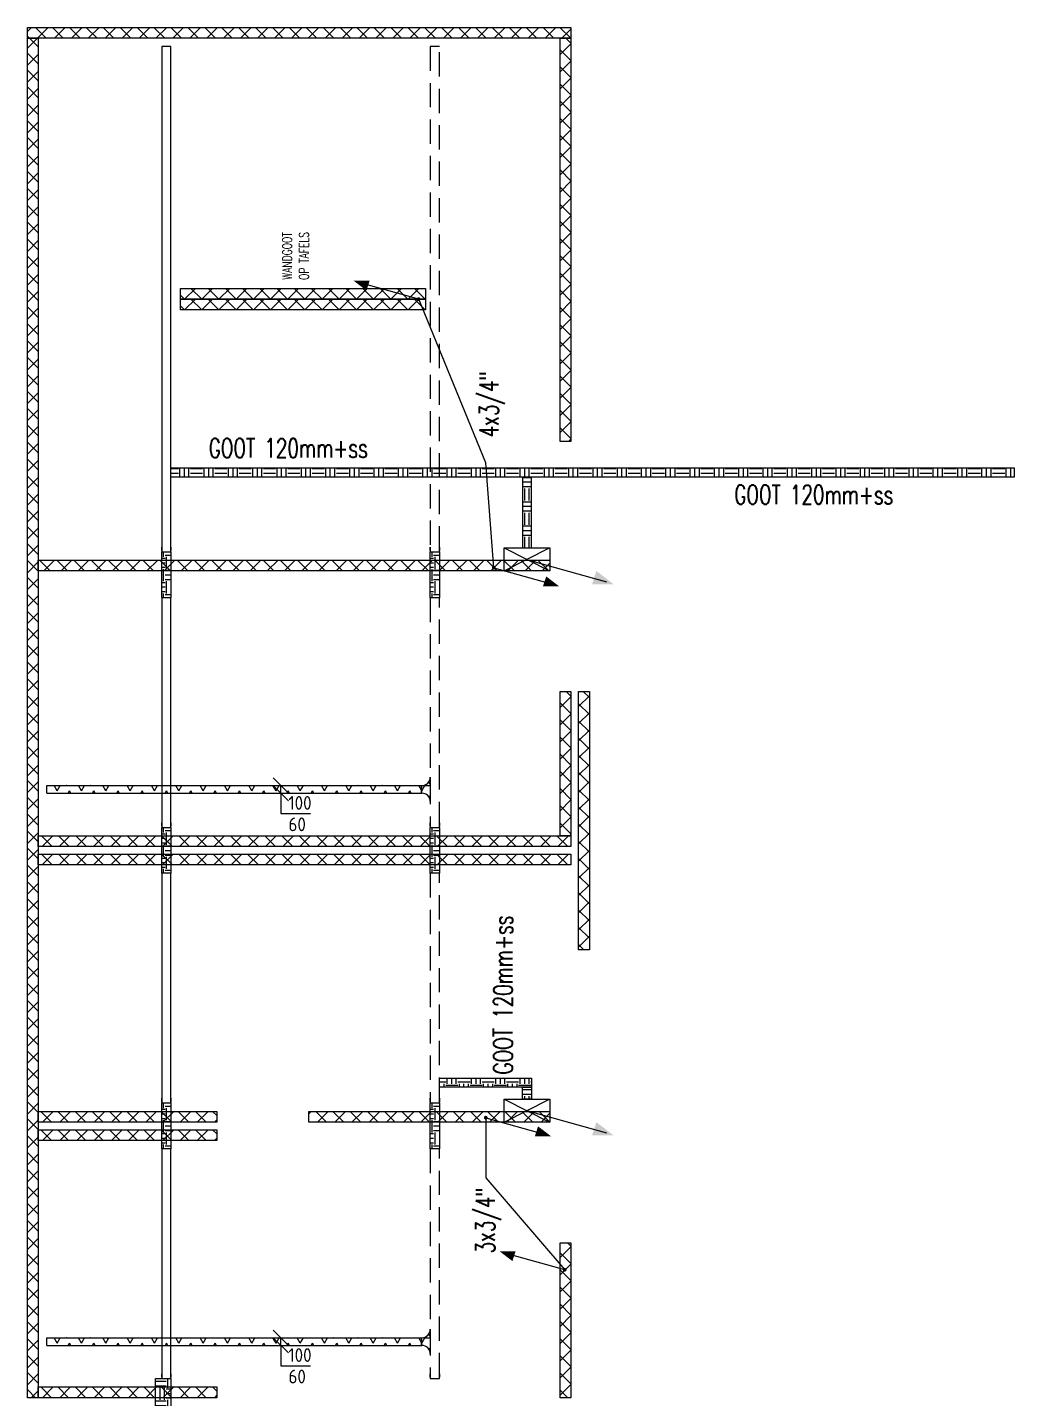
# Model space of a CAD drawing. Header units: millimetres. Extents: x -3262 to 109714, y 0 to 217318.
# Drawn here: x 45016 to 57884, y 194763 to 212674 of the extents above; entities that cross this region are included whole.
import ezdxf
from ezdxf.enums import TextEntityAlignment as Align

# ---------------------------------------------------------------- set-up
doc = ezdxf.new("R2010")
doc.units = ezdxf.units.MM
doc.header["$LTSCALE"] = 100
doc.linetypes.add('HIDDEN2', pattern=[4.7625, 3.175, -1.5875])
for name, color, linetype in [('BL$4----_STEMPEL', 7, 'Continuous'), ('ByLayer', 2, 'Continuous'), ('EL6131--_ENERGIEBEDR (1996)', 2, 'Continuous'), ('EL6131--_GEBOUWINST (1996)', 2, 'Continuous'), ('EL6131--_KG_D', 3, 'Continuous'), ('EM6131--_KG', 1, 'Continuous')]:
    doc.layers.add(name, color=color, linetype=linetype)
doc.styles.add('buro-018', font='BUROFONT.shx', dxfattribs={"height": 180})
doc.styles.add('ROMANS', font='ROMANS', dxfattribs={"width": 0.7})
doc.styles.add('STABICAD-018', font='ISOCP.SHX', dxfattribs={"height": 1.8})

# ---------------------------------------------------------------- blocks, each defined once
blk = doc.blocks.new('*X63')
at = {"color": 0}
for p, q in [((38089, 30134), (38197, 30242)), ((38178, 30102), (38089, 30191)), ((38399, 30102), (38259, 30242)), ((38278, 30102), (38418, 30242)), ((38620, 30102), (38480, 30242)), ((38499, 30102), (38639, 30242)), ((38841, 30102), (38701, 30242)), ((38720, 30102), (38860, 30242)), ((39062, 30102), (38922, 30242)), ((38941, 30102), (39081, 30242)), ((39283, 30102), (39143, 30242)), ((39162, 30102), (39302, 30242)), ((39504, 30102), (39364, 30242)), ((39383, 30102), (39523, 30242)), ((39725, 30102), (39585, 30242)), ((39604, 30102), (39744, 30242)), ((39946, 30102), (39806, 30242)), ((39825, 30102), (39965, 30242)), ((40167, 30102), (40027, 30242)), ((40045, 30102), (40185, 30242)), ((40388, 30102), (40248, 30242)), ((40266, 30102), (40406, 30242)), ((40609, 30102), (40469, 30242)), ((40487, 30102), (40627, 30242)), ((40830, 30102), (40690, 30242)), ((40708, 30102), (40848, 30242)), ((41051, 30102), (40911, 30242)), ((40929, 30102), (41069, 30242)), ((41272, 30102), (41132, 30242)), ((41150, 30102), (41290, 30242)), ((41493, 30102), (41353, 30242)), ((41371, 30102), (41511, 30242)), ((41714, 30102), (41574, 30242)), ((41592, 30102), (41732, 30242)), ((41935, 30102), (41795, 30242)), ((41813, 30102), (41953, 30242)), ((42156, 30102), (42016, 30242)), ((42034, 30102), (42174, 30242)), ((42377, 30102), (42237, 30242)), ((42255, 30102), (42395, 30242)), ((42598, 30102), (42458, 30242)), ((42476, 30102), (42616, 30242)), ((42819, 30102), (42679, 30242)), ((42697, 30102), (42837, 30242)), ((43040, 30102), (42900, 30242)), ((42918, 30102), (43058, 30242)), ((43261, 30102), (43121, 30242)), ((43139, 30102), (43279, 30242)), ((43482, 30102), (43342, 30242)), ((43360, 30102), (43500, 30242)), ((43702, 30102), (43562, 30242)), ((43581, 30102), (43721, 30242)), ((43923, 30102), (43783, 30242)), ((43802, 30102), (43942, 30242)), ((44144, 30102), (44004, 30242)), ((44023, 30102), (44163, 30242)), ((44365, 30102), (44225, 30242)), ((44244, 30102), (44384, 30242)), ((44586, 30102), (44446, 30242)), ((44465, 30102), (44605, 30242)), ((44807, 30102), (44667, 30242)), ((44686, 30102), (44826, 30242)), ((45028, 30102), (44888, 30242)), ((44907, 30102), (45047, 30242)), ((45249, 30102), (45109, 30242)), ((45128, 30102), (45268, 30242)), ((45470, 30102), (45330, 30242)), ((45349, 30102), (45489, 30242)), ((45691, 30102), (45551, 30242)), ((45570, 30102), (45710, 30242)), ((45912, 30102), (45772, 30242)), ((45791, 30102), (45931, 30242)), ((46133, 30102), (45993, 30242)), ((46012, 30102), (46152, 30242)), ((46354, 30102), (46214, 30242)), ((46233, 30102), (46373, 30242)), ((46575, 30102), (46435, 30242)), ((46454, 30102), (46594, 30242)), ((46796, 30102), (46656, 30242)), ((46675, 30102), (46815, 30242)), ((47017, 30102), (46877, 30242)), ((46896, 30102), (47036, 30242)), ((47238, 30102), (47098, 30242)), ((47117, 30102), (47257, 30242)), ((47459, 30102), (47319, 30242)), ((47338, 30102), (47478, 30242)), ((47680, 30102), (47540, 30242)), ((47558, 30102), (47698, 30242)), ((47901, 30102), (47761, 30242)), ((47779, 30102), (47919, 30242)), ((48122, 30102), (47982, 30242)), ((48000, 30102), (48140, 30242)), ((48343, 30102), (48203, 30242)), ((48221, 30102), (48361, 30242)), ((48564, 30102), (48424, 30242)), ((48442, 30102), (48582, 30242)), ((48785, 30102), (48645, 30242)), ((48663, 30102), (48803, 30242)), ((49006, 30102), (48866, 30242)), ((48884, 30102), (49024, 30242)), ((49227, 30102), (49087, 30242)), ((49105, 30102), (49245, 30242)), ((49448, 30102), (49308, 30242)), ((49326, 30102), (49466, 30242)), ((49669, 30102), (49529, 30242)), ((49547, 30102), (49687, 30242)), ((49890, 30102), (49750, 30242)), ((49768, 30102), (49908, 30242)), ((50111, 30102), (49971, 30242)), ((49989, 30102), (50129, 30242)), ((50332, 30102), (50192, 30242)), ((50210, 30102), (50350, 30242)), ((50553, 30102), (50413, 30242)), ((50431, 30102), (50571, 30242)), ((50774, 30102), (50634, 30242)), ((50652, 30102), (50792, 30242)), ((50995, 30102), (50855, 30242)), ((50873, 30102), (51013, 30242)), ((51215, 30102), (51075, 30242)), ((51094, 30102), (51234, 30242)), ((51436, 30102), (51296, 30242)), ((51315, 30102), (51455, 30242)), ((51657, 30102), (51517, 30242)), ((51536, 30102), (51676, 30242)), ((51878, 30102), (51738, 30242)), ((51757, 30102), (51897, 30242)), ((52099, 30102), (51959, 30242)), ((51978, 30102), (52118, 30242)), ((52320, 30102), (52180, 30242)), ((52199, 30102), (52339, 30242)), ((52541, 30102), (52401, 30242)), ((52420, 30102), (52560, 30242)), ((52762, 30102), (52622, 30242)), ((52641, 30102), (52781, 30242)), ((52983, 30102), (52843, 30242)), ((52862, 30102), (53002, 30242)), ((53204, 30102), (53064, 30242)), ((53083, 30102), (53223, 30242)), ((53425, 30102), (53285, 30242)), ((53304, 30102), (53444, 30242)), ((53646, 30102), (53506, 30242)), ((53525, 30102), (53665, 30242)), ((53867, 30102), (53727, 30242)), ((53746, 30102), (53886, 30242)), ((54088, 30102), (53948, 30242)), ((53967, 30102), (54107, 30242)), ((54309, 30102), (54169, 30242)), ((54188, 30102), (54328, 30242)), ((54530, 30102), (54390, 30242)), ((54409, 30102), (54549, 30242)), ((54751, 30102), (54611, 30242)), ((54630, 30102), (54770, 30242)), ((54972, 30102), (54832, 30242)), ((54851, 30102), (54991, 30242)), ((55193, 30102), (55053, 30242)), ((55071, 30102), (55211, 30242)), ((55414, 30102), (55274, 30242)), ((55292, 30102), (55432, 30242)), ((55635, 30102), (55495, 30242)), ((55513, 30102), (55653, 30242)), ((55849, 30109), (55716, 30242)), ((55734, 30102), (55849, 30216))]:
    blk.add_line(p, q, dxfattribs=at)
blk = doc.blocks.new('PIJL-UIT')
at = {"layer": 'ByLayer', "color": 2}
blk.add_line((0, 0), (2.92, 10.41), dxfattribs=at)
blk.add_solid([(3.23, 11.35), (1.51, 9.11), (3.24, 8.54)], dxfattribs=at)
blk = doc.blocks.new('NV-1')
at = {"layer": 'ByLayer'}
for p, q in [((0, 4), (7.91, 0)), ((0, 0), (7.91, 4))]:
    blk.add_line(p, q, dxfattribs=at)
blk.add_lwpolyline([(0, 0), (8, 0), (8, 4), (0, 4)], close=True, dxfattribs=at)
blk = doc.blocks.new('*X64')
at = {"color": 0}
for p, q in [((55849, 30216), (55874, 30242)), ((55849, 29995), (55989, 30135)), ((55989, 29969), (55849, 30109)), ((55989, 30190), (55937, 30242)), ((55849, 29774), (55989, 29914)), ((55989, 29748), (55849, 29888)), ((55849, 29553), (55989, 29693)), ((55989, 29527), (55849, 29667)), ((55849, 29332), (55989, 29472)), ((55989, 29306), (55849, 29446)), ((55849, 29111), (55989, 29251)), ((55989, 29085), (55849, 29225)), ((55849, 28890), (55989, 29030)), ((55989, 28864), (55849, 29004)), ((55849, 28669), (55989, 28809)), ((55989, 28643), (55849, 28783)), ((55849, 28448), (55989, 28588)), ((55989, 28422), (55849, 28562)), ((55849, 28227), (55989, 28367)), ((55989, 28201), (55849, 28341)), ((55849, 28007), (55989, 28147)), ((55989, 27980), (55849, 28120)), ((55849, 27786), (55989, 27926)), ((55989, 27759), (55849, 27899)), ((55849, 27565), (55989, 27705)), ((55989, 27538), (55849, 27678)), ((55849, 27344), (55989, 27484)), ((55989, 27317), (55849, 27457)), ((55849, 27123), (55989, 27263)), ((55989, 27096), (55849, 27236)), ((55849, 26902), (55989, 27042)), ((55989, 26875), (55849, 27015)), ((55849, 26681), (55989, 26821)), ((55989, 26654), (55849, 26794)), ((55849, 26460), (55989, 26600)), ((55989, 26433), (55849, 26573)), ((55849, 26239), (55989, 26379)), ((55989, 26212), (55849, 26352)), ((55849, 26018), (55989, 26158)), ((55989, 25991), (55849, 26131)), ((55849, 25797), (55989, 25937)), ((55989, 25770), (55849, 25910)), ((55849, 25576), (55989, 25716)), ((55989, 25549), (55849, 25689)), ((55849, 25355), (55989, 25495)), ((55989, 25328), (55849, 25468)), ((55849, 25134), (55989, 25274)), ((55989, 25107), (55849, 25247)), ((55849, 24913), (55989, 25053)), ((55989, 24887), (55849, 25027)), ((55849, 24692), (55989, 24832)), ((55989, 24666), (55849, 24806)), ((55849, 24471), (55989, 24611)), ((55989, 24445), (55849, 24585)), ((55849, 24250), (55989, 24390)), ((55989, 24224), (55849, 24364)), ((55849, 24029), (55989, 24169)), ((55989, 24003), (55849, 24143)), ((55849, 23808), (55989, 23948)), ((55989, 23782), (55849, 23922)), ((55849, 23587), (55989, 23727)), ((55989, 23561), (55849, 23701)), ((55849, 23366), (55989, 23506)), ((55989, 23340), (55849, 23480)), ((55849, 23145), (55989, 23285)), ((55966, 23142), (55849, 23259))]:
    blk.add_line(p, q, dxfattribs=at)
blk = doc.blocks.new('*X67')
at = {"color": 0}
for p, q in [((41251, 29577), (41391, 29717)), ((41391, 29553), (41251, 29693)), ((41251, 29353), (41391, 29493)), ((41391, 29328), (41251, 29468)), ((41251, 29128), (41391, 29268)), ((41391, 29104), (41251, 29244)), ((41251, 28904), (41391, 29044)), ((41391, 28879), (41251, 29019)), ((41251, 28679), (41391, 28819)), ((41391, 28655), (41251, 28795)), ((41251, 28455), (41391, 28595)), ((41391, 28430), (41251, 28570)), ((41251, 28230), (41391, 28370)), ((41391, 28206), (41251, 28346)), ((41251, 28006), (41391, 28146)), ((41391, 27981), (41251, 28121)), ((41251, 27781), (41391, 27921)), ((41391, 27757), (41251, 27897)), ((41251, 27557), (41391, 27697)), ((41391, 27532), (41251, 27672)), ((41283, 27416), (41251, 27448)), ((41336, 27416), (41391, 27472))]:
    blk.add_line(p, q, dxfattribs=at)
blk = doc.blocks.new('*X68')
at = {"color": 0}
for p, q in [((41251, 26209), (41258, 26216)), ((41391, 26185), (41360, 26216)), ((41251, 25985), (41391, 26125)), ((41391, 25961), (41251, 26101)), ((41251, 25760), (41391, 25900)), ((41391, 25736), (41251, 25876)), ((41251, 25536), (41391, 25676)), ((41391, 25512), (41251, 25652)), ((41251, 25311), (41391, 25451)), ((41391, 25287), (41251, 25427)), ((41251, 25087), (41391, 25227)), ((41391, 25062), (41251, 25202)), ((41251, 24862), (41391, 25002)), ((41391, 24838), (41251, 24978)), ((41251, 24638), (41391, 24778)), ((41391, 24613), (41251, 24753)), ((41251, 24413), (41391, 24553)), ((41391, 24389), (41251, 24529)), ((41251, 24189), (41391, 24329)), ((41391, 24164), (41251, 24304)), ((41251, 23964), (41391, 24104)), ((41391, 23940), (41251, 24080)), ((41251, 23740), (41391, 23880)), ((41391, 23715), (41251, 23855)), ((41251, 23515), (41391, 23655)), ((41391, 23491), (41251, 23631)), ((41251, 23291), (41391, 23431)), ((41391, 23266), (41251, 23406)), ((41251, 23066), (41391, 23206)), ((41367, 23066), (41251, 23182))]:
    blk.add_line(p, q, dxfattribs=at)
blk = doc.blocks.new('*X69')
at = {"color": 0}
for p, q in [((44611, 29569), (44751, 29709)), ((44751, 29560), (44611, 29700)), ((44611, 29345), (44751, 29485)), ((44751, 29336), (44611, 29476)), ((44611, 29120), (44751, 29260)), ((44751, 29111), (44611, 29251)), ((44611, 28896), (44751, 29036)), ((44751, 28887), (44611, 29027)), ((44611, 28671), (44751, 28811)), ((44751, 28662), (44611, 28802)), ((44611, 28447), (44751, 28587)), ((44751, 28438), (44611, 28578)), ((44611, 28222), (44751, 28362)), ((44751, 28213), (44611, 28353)), ((44611, 27998), (44751, 28138)), ((44751, 27989), (44611, 28129)), ((44611, 27773), (44751, 27913)), ((44751, 27764), (44611, 27904)), ((44611, 27549), (44751, 27689)), ((44751, 27540), (44611, 27680)), ((44611, 27324), (44751, 27464)), ((44751, 27315), (44611, 27455)), ((44611, 27100), (44751, 27240)), ((44751, 27091), (44611, 27231)), ((44611, 26875), (44751, 27015)), ((44751, 26866), (44611, 27006)), ((44611, 26651), (44751, 26791)), ((44751, 26642), (44611, 26782)), ((44611, 26426), (44751, 26566)), ((44751, 26417), (44611, 26557)), ((44611, 26202), (44751, 26342)), ((44751, 26193), (44611, 26333)), ((44611, 25977), (44751, 26117)), ((44751, 25968), (44611, 26108)), ((44611, 25753), (44751, 25893)), ((44751, 25744), (44611, 25884)), ((44611, 25528), (44751, 25668)), ((44751, 25519), (44611, 25659)), ((44611, 25304), (44751, 25444)), ((44751, 25295), (44611, 25435)), ((44611, 25079), (44751, 25219)), ((44751, 25070), (44611, 25210)), ((44611, 24855), (44751, 24995)), ((44751, 24846), (44611, 24986)), ((44611, 24630), (44751, 24770)), ((44751, 24621), (44611, 24761)), ((44611, 24406), (44751, 24546)), ((44751, 24397), (44611, 24537)), ((44611, 24181), (44751, 24321)), ((44751, 24172), (44611, 24312)), ((44611, 23957), (44751, 24097)), ((44751, 23948), (44611, 24088)), ((44611, 23732), (44751, 23872)), ((44751, 23723), (44611, 23863)), ((44611, 23508), (44751, 23648)), ((44751, 23499), (44611, 23639)), ((44611, 23283), (44751, 23423)), ((44751, 23274), (44611, 23414)), ((44611, 23059), (44751, 23199)), ((44751, 23050), (44611, 23190)), ((44611, 22834), (44751, 22974)), ((44751, 22825), (44611, 22965))]:
    blk.add_line(p, q, dxfattribs=at)
blk = doc.blocks.new('*X70')
at = {"color": 0}
for p, q in [((45018, 22791), (45158, 22931)), ((45234, 22791), (45094, 22931)), ((45242, 22791), (45382, 22931)), ((45459, 22791), (45319, 22931)), ((45467, 22791), (45607, 22931)), ((45683, 22791), (45543, 22931)), ((45691, 22791), (45831, 22931)), ((45908, 22791), (45768, 22931)), ((45916, 22791), (46056, 22931)), ((46132, 22791), (45992, 22931)), ((46140, 22791), (46280, 22931)), ((46357, 22791), (46217, 22931)), ((46365, 22791), (46505, 22931)), ((46581, 22791), (46441, 22931)), ((46589, 22791), (46729, 22931)), ((46806, 22791), (46666, 22931)), ((45010, 22791), (44991, 22810)), ((46814, 22791), (46876, 22854))]:
    blk.add_line(p, q, dxfattribs=at)
blk = doc.blocks.new('*X71')
at = {"color": 0}
for p, q in [((43501, 22622), (43571, 22691)), ((43678, 22551), (43538, 22691)), ((43655, 22551), (43795, 22691)), ((43902, 22551), (43762, 22691)), ((43880, 22551), (44020, 22691)), ((44127, 22551), (43987, 22691)), ((44104, 22551), (44244, 22691)), ((44351, 22551), (44211, 22691)), ((44329, 22551), (44469, 22691)), ((44576, 22551), (44436, 22691)), ((44553, 22551), (44693, 22691)), ((44800, 22551), (44660, 22691)), ((44778, 22551), (44918, 22691)), ((45025, 22551), (44885, 22691)), ((45002, 22551), (45142, 22691)), ((45250, 22551), (45110, 22691)), ((45227, 22551), (45367, 22691)), ((45474, 22551), (45334, 22691)), ((45451, 22551), (45591, 22691)), ((45699, 22551), (45559, 22691)), ((45676, 22551), (45816, 22691)), ((45923, 22551), (45783, 22691)), ((45900, 22551), (46040, 22691)), ((46148, 22551), (46008, 22691)), ((46125, 22551), (46265, 22691)), ((46372, 22551), (46232, 22691)), ((46349, 22551), (46489, 22691)), ((46597, 22551), (46457, 22691)), ((46574, 22551), (46714, 22691)), ((46821, 22551), (46681, 22691)), ((46798, 22551), (46876, 22630))]:
    blk.add_line(p, q, dxfattribs=at)
blk = doc.blocks.new('*X72')
at = {"color": 0}
for p, q in [((48451, 29593), (48591, 29733)), ((48591, 29537), (48451, 29677)), ((48451, 29368), (48591, 29508)), ((48591, 29312), (48451, 29452)), ((48451, 29144), (48591, 29284)), ((48591, 29088), (48451, 29228)), ((48451, 28919), (48591, 29059)), ((48591, 28863), (48451, 29003)), ((48451, 28695), (48591, 28835)), ((48591, 28639), (48451, 28779)), ((48451, 28470), (48591, 28610)), ((48591, 28414), (48451, 28554)), ((48451, 28246), (48591, 28386)), ((48591, 28190), (48451, 28330)), ((48451, 28021), (48591, 28161)), ((48591, 27965), (48451, 28105)), ((48451, 27797), (48591, 27937)), ((48591, 27741), (48451, 27881)), ((48451, 27572), (48591, 27712)), ((48591, 27516), (48451, 27656)), ((48451, 27348), (48591, 27488)), ((48591, 27292), (48451, 27432)), ((48451, 27123), (48591, 27263)), ((48591, 27067), (48451, 27207)), ((48451, 26899), (48591, 27039)), ((48591, 26843), (48451, 26983)), ((48451, 26674), (48591, 26814)), ((48591, 26618), (48451, 26758)), ((48451, 26450), (48591, 26590)), ((48591, 26394), (48451, 26534)), ((48451, 26225), (48591, 26365)), ((48591, 26169), (48451, 26309)), ((48451, 26001), (48591, 26141)), ((48591, 25945), (48451, 26085)), ((48451, 25776), (48591, 25916)), ((48591, 25720), (48451, 25860)), ((48451, 25552), (48591, 25692)), ((48591, 25496), (48451, 25636)), ((48451, 25327), (48591, 25467)), ((48591, 25271), (48451, 25411)), ((48451, 25103), (48591, 25243)), ((48591, 25047), (48451, 25187)), ((48451, 24878), (48591, 25018)), ((48591, 24822), (48451, 24962)), ((48451, 24654), (48591, 24794)), ((48591, 24598), (48451, 24738)), ((48451, 24429), (48591, 24569)), ((48591, 24373), (48451, 24513)), ((48451, 24205), (48591, 24345)), ((48591, 24149), (48451, 24289)), ((48451, 23980), (48591, 24120)), ((48591, 23924), (48451, 24064)), ((48451, 23756), (48591, 23896)), ((48591, 23700), (48451, 23840)), ((48451, 23531), (48591, 23671)), ((48591, 23475), (48451, 23615)), ((48451, 23307), (48591, 23447)), ((48591, 23251), (48451, 23391)), ((48451, 23082), (48591, 23222)), ((48551, 23066), (48451, 23166))]:
    blk.add_line(p, q, dxfattribs=at)
blk = doc.blocks.new('*X73')
at = {"color": 0}
for p, q in [((50181, 22791), (50321, 22931)), ((50398, 22791), (50258, 22931)), ((50406, 22791), (50546, 22931)), ((50622, 22791), (50482, 22931)), ((50630, 22791), (50770, 22931)), ((50847, 22791), (50707, 22931)), ((50855, 22791), (50995, 22931)), ((51071, 22791), (50931, 22931)), ((51079, 22791), (51219, 22931)), ((51296, 22791), (51156, 22931)), ((51304, 22791), (51444, 22931)), ((51520, 22791), (51380, 22931)), ((51528, 22791), (51668, 22931)), ((51745, 22791), (51605, 22931)), ((51753, 22791), (51893, 22931)), ((51969, 22791), (51829, 22931)), ((51977, 22791), (52117, 22931)), ((52194, 22791), (52054, 22931)), ((52202, 22791), (52342, 22931)), ((52418, 22791), (52278, 22931)), ((52426, 22791), (52566, 22931)), ((52643, 22791), (52503, 22931)), ((52651, 22791), (52791, 22931)), ((52867, 22791), (52727, 22931)), ((52875, 22791), (53015, 22931)), ((53092, 22791), (52952, 22931)), ((53100, 22791), (53240, 22931)), ((53316, 22791), (53176, 22931)), ((53324, 22791), (53464, 22931)), ((53541, 22791), (53401, 22931)), ((53549, 22791), (53689, 22931)), ((53765, 22791), (53625, 22931)), ((53773, 22791), (53913, 22931)), ((53990, 22791), (53850, 22931)), ((53998, 22791), (54138, 22931)), ((54214, 22791), (54074, 22931)), ((54222, 22791), (54362, 22931)), ((54439, 22791), (54299, 22931)), ((54447, 22791), (54587, 22931)), ((54663, 22791), (54523, 22931)), ((54671, 22791), (54811, 22931)), ((54888, 22791), (54748, 22931)), ((54896, 22791), (55036, 22931)), ((55112, 22791), (54972, 22931)), ((55120, 22791), (55260, 22931)), ((55337, 22791), (55197, 22931)), ((50173, 22791), (50142, 22823)), ((55345, 22791), (55411, 22858))]:
    blk.add_line(p, q, dxfattribs=at)
blk = doc.blocks.new('*X78')
at = {"color": 0}
for p, q in [((51861, 27839), (51914, 27891)), ((52001, 27698), (51861, 27838)), ((51861, 27615), (52001, 27755)), ((52001, 27474), (51861, 27614)), ((51861, 27390), (52001, 27530)), ((52001, 27249), (51861, 27389)), ((51861, 27166), (52001, 27306)), ((52001, 27025), (51861, 27165)), ((51861, 26941), (52001, 27081)), ((52001, 26800), (51861, 26940)), ((51861, 26717), (52001, 26857)), ((52001, 26576), (51861, 26716)), ((51861, 26492), (52001, 26632)), ((52001, 26351), (51861, 26491)), ((51861, 26268), (52001, 26408)), ((52001, 26127), (51861, 26267)), ((51861, 26043), (52001, 26183)), ((52001, 25902), (51861, 26042)), ((51861, 25819), (52001, 25959)), ((52001, 25678), (51861, 25818)), ((51861, 25594), (52001, 25734)), ((52001, 25453), (51861, 25593)), ((51861, 25370), (52001, 25510)), ((52001, 25229), (51861, 25369)), ((51861, 25145), (52001, 25285)), ((52001, 25004), (51861, 25144)), ((51861, 24921), (52001, 25061)), ((52001, 24780), (51861, 24920)), ((51861, 24696), (52001, 24836)), ((51865, 24691), (51861, 24695))]:
    blk.add_line(p, q, dxfattribs=at)
blk = doc.blocks.new('*X89')
at = {"color": 0}
for p, q in [((40901, 24606), (40958, 24606)), ((40938, 24509), (40938, 24586)), ((40958, 24567), (41116, 24567)), ((40977, 24586), (40977, 24629)), ((41037, 24586), (41037, 24629)), ((41096, 24586), (41096, 24629)), ((41116, 24606), (41275, 24606)), ((41136, 24509), (41136, 24586)), ((41196, 24509), (41196, 24586)), ((41255, 24509), (41255, 24586)), ((41275, 24567), (41434, 24567)), ((41295, 24586), (41295, 24629)), ((41354, 24586), (41354, 24629)), ((41414, 24586), (41414, 24629)), ((41434, 24606), (41501, 24606)), ((41454, 24509), (41454, 24586))]:
    blk.add_line(p, q, dxfattribs=at)
blk = doc.blocks.new('*X90')
at = {"color": 0}
for p, q in [((41707, 24507), (41751, 24507)), ((41707, 24448), (41751, 24448)), ((41731, 24269), (41731, 24428)), ((41751, 24408), (41827, 24408)), ((41771, 24428), (41771, 24509)), ((41707, 24249), (41751, 24249)), ((41707, 24190), (41751, 24190)), ((41751, 24348), (41827, 24348)), ((41751, 24289), (41827, 24289)), ((41771, 24110), (41771, 24269)), ((41707, 24130), (41751, 24130)), ((41731, 23951), (41731, 24110)), ((41751, 24090), (41827, 24090)), ((41751, 24031), (41827, 24031)), ((41707, 23932), (41751, 23932)), ((41707, 23872), (41751, 23872)), ((41751, 23971), (41827, 23971)), ((41771, 23793), (41771, 23951)), ((41707, 23812), (41751, 23812)), ((41731, 23634), (41731, 23793)), ((41751, 23773), (41827, 23773)), ((41751, 23713), (41827, 23713)), ((41751, 23654), (41827, 23654)), ((41707, 23614), (41751, 23614)), ((41707, 23555), (41751, 23555)), ((41707, 23495), (41751, 23495)), ((41731, 23316), (41731, 23475)), ((41771, 23475), (41771, 23634)), ((41551, 23396), (41592, 23396)), ((41551, 23336), (41592, 23336)), ((41573, 23306), (41573, 23316)), ((41612, 23316), (41612, 23426)), ((41672, 23316), (41672, 23426)), ((41751, 23455), (41827, 23455)), ((41751, 23396), (41827, 23396)), ((41751, 23336), (41827, 23336)), ((41771, 23306), (41771, 23316))]:
    blk.add_line(p, q, dxfattribs=at)
blk = doc.blocks.new('*X91')
at = {"color": 0}
for p, q in [((47863, 27920), (47863, 28017)), ((47923, 27920), (47923, 28017)), ((47818, 27900), (47938, 27900)), ((47818, 27841), (47938, 27841)), ((47818, 27781), (47938, 27781)), ((47863, 27603), (47863, 27761)), ((47923, 27603), (47923, 27761)), ((47818, 27583), (47938, 27583)), ((47818, 27523), (47938, 27523)), ((47818, 27464), (47938, 27464)), ((47863, 27285), (47863, 27444)), ((47923, 27285), (47923, 27444)), ((47818, 27265), (47938, 27265)), ((47818, 27206), (47938, 27206)), ((47818, 27146), (47938, 27146)), ((47863, 26968), (47863, 27126)), ((47923, 26968), (47923, 27126)), ((47818, 26948), (47938, 26948)), ((47818, 26888), (47938, 26888)), ((47818, 26829), (47938, 26829)), ((47863, 26650), (47863, 26809)), ((47923, 26650), (47923, 26809)), ((47818, 26630), (47938, 26630)), ((47818, 26571), (47938, 26571)), ((47818, 26511), (47938, 26511)), ((47863, 26333), (47863, 26491)), ((47923, 26333), (47923, 26491)), ((47818, 26313), (47938, 26313)), ((47818, 26253), (47938, 26253)), ((47818, 26194), (47938, 26194)), ((47863, 26015), (47863, 26174)), ((47923, 26015), (47923, 26174)), ((47818, 25995), (47938, 25995)), ((47818, 25936), (47938, 25936)), ((47818, 25876), (47938, 25876)), ((47863, 25698), (47863, 25856)), ((47923, 25698), (47923, 25856)), ((47818, 25678), (47938, 25678)), ((47818, 25618), (47938, 25618)), ((47818, 25559), (47938, 25559)), ((47863, 25380), (47863, 25539)), ((47923, 25380), (47923, 25539)), ((47818, 25360), (47938, 25360)), ((47818, 25301), (47938, 25301)), ((47818, 25241), (47938, 25241)), ((47863, 25063), (47863, 25221)), ((47923, 25063), (47923, 25221)), ((47818, 25043), (47938, 25043)), ((47818, 24983), (47938, 24983)), ((47818, 24924), (47938, 24924)), ((47863, 24745), (47863, 24904)), ((47923, 24745), (47923, 24904)), ((47818, 24725), (47938, 24725)), ((47818, 24666), (47938, 24666)), ((47818, 24606), (47938, 24606)), ((47863, 24428), (47863, 24586)), ((47923, 24428), (47923, 24586)), ((47818, 24408), (47938, 24408)), ((47818, 24348), (47938, 24348)), ((47818, 24289), (47938, 24289)), ((47863, 24110), (47863, 24269)), ((47923, 24110), (47923, 24269)), ((47818, 24090), (47938, 24090)), ((47818, 24031), (47938, 24031)), ((47818, 23971), (47938, 23971)), ((47863, 23793), (47863, 23951)), ((47923, 23793), (47923, 23951)), ((47818, 23773), (47938, 23773)), ((47818, 23713), (47938, 23713)), ((47818, 23654), (47938, 23654)), ((47863, 23475), (47863, 23634)), ((47923, 23475), (47923, 23634)), ((47818, 23455), (47938, 23455)), ((47818, 23396), (47938, 23396)), ((47818, 23336), (47938, 23336)), ((47863, 23158), (47863, 23316)), ((47923, 23158), (47923, 23316)), ((47818, 23138), (47938, 23138)), ((47818, 23078), (47938, 23078)), ((47818, 23019), (47938, 23019)), ((47863, 22840), (47863, 22999)), ((47923, 22840), (47923, 22999)), ((47818, 22820), (47938, 22820)), ((47818, 22761), (47938, 22761)), ((47818, 22701), (47938, 22701)), ((47863, 22523), (47863, 22681)), ((47923, 22523), (47923, 22681)), ((47818, 22503), (47938, 22503)), ((47818, 22443), (47938, 22443)), ((47818, 22384), (47938, 22384)), ((47863, 22205), (47863, 22364)), ((47923, 22205), (47923, 22364)), ((47818, 22185), (47938, 22185)), ((47818, 22126), (47938, 22126)), ((47818, 22066), (47938, 22066)), ((47863, 21888), (47863, 22046)), ((47923, 21888), (47923, 22046)), ((47818, 21868), (47938, 21868)), ((47818, 21808), (47938, 21808)), ((47818, 21749), (47938, 21749)), ((47863, 21570), (47863, 21729)), ((47923, 21570), (47923, 21729)), ((47818, 21550), (47938, 21550)), ((47818, 21491), (47938, 21491)), ((47818, 21431), (47938, 21431)), ((47863, 21253), (47863, 21411)), ((47923, 21253), (47923, 21411)), ((47818, 21233), (47938, 21233)), ((47818, 21173), (47938, 21173)), ((47818, 21114), (47938, 21114)), ((47863, 20935), (47863, 21094)), ((47923, 20935), (47923, 21094)), ((47818, 20915), (47938, 20915)), ((47818, 20856), (47938, 20856)), ((47818, 20796), (47938, 20796)), ((47863, 20618), (47863, 20776)), ((47923, 20618), (47923, 20776)), ((47818, 20598), (47938, 20598)), ((47818, 20538), (47938, 20538)), ((47818, 20479), (47938, 20479)), ((47863, 20300), (47863, 20459)), ((47923, 20300), (47923, 20459)), ((47818, 20280), (47938, 20280)), ((47818, 20221), (47938, 20221)), ((47818, 20161), (47938, 20161)), ((47863, 19983), (47863, 20141)), ((47923, 19983), (47923, 20141)), ((47818, 19963), (47938, 19963)), ((47818, 19903), (47938, 19903)), ((47818, 19844), (47938, 19844)), ((47863, 19665), (47863, 19824)), ((47923, 19665), (47923, 19824)), ((47818, 19645), (47938, 19645)), ((47818, 19586), (47938, 19586)), ((47818, 19526), (47938, 19526)), ((47863, 19348), (47863, 19506)), ((47923, 19348), (47923, 19506)), ((47818, 19328), (47938, 19328)), ((47818, 19268), (47938, 19268)), ((47818, 19209), (47938, 19209)), ((47863, 19030), (47863, 19189)), ((47923, 19030), (47923, 19189)), ((47818, 19010), (47938, 19010)), ((47818, 18951), (47938, 18951)), ((47818, 18891), (47938, 18891)), ((47863, 18713), (47863, 18871)), ((47923, 18713), (47923, 18871)), ((47818, 18693), (47938, 18693)), ((47818, 18633), (47938, 18633)), ((47818, 18574), (47938, 18574)), ((47863, 18395), (47863, 18554)), ((47923, 18395), (47923, 18554)), ((47818, 18375), (47938, 18375)), ((47818, 18316), (47938, 18316)), ((47818, 18256), (47938, 18256)), ((47863, 18078), (47863, 18236)), ((47923, 18078), (47923, 18236)), ((47818, 18058), (47938, 18058)), ((47818, 17998), (47938, 17998)), ((47818, 17939), (47938, 17939)), ((47863, 17760), (47863, 17919)), ((47923, 17760), (47923, 17919)), ((47818, 17740), (47938, 17740)), ((47818, 17681), (47938, 17681)), ((47818, 17621), (47938, 17621)), ((47863, 17443), (47863, 17601)), ((47923, 17443), (47923, 17601)), ((47818, 17423), (47938, 17423)), ((47818, 17363), (47938, 17363)), ((47818, 17304), (47938, 17304)), ((47863, 17125), (47863, 17284)), ((47923, 17125), (47923, 17284)), ((47818, 17105), (47938, 17105)), ((47818, 17046), (47938, 17046))]:
    blk.add_line(p, q, dxfattribs=at)
blk = doc.blocks.new('*X95')
at = {"color": 0}
for p, q in [((37651, 22834), (37749, 22931)), ((37825, 22791), (37685, 22931)), ((37833, 22791), (37973, 22931)), ((38050, 22791), (37910, 22931)), ((38058, 22791), (38198, 22931)), ((38274, 22791), (38134, 22931)), ((38282, 22791), (38422, 22931)), ((38499, 22791), (38359, 22931)), ((38507, 22791), (38647, 22931)), ((38723, 22791), (38583, 22931)), ((38731, 22791), (38871, 22931)), ((38948, 22791), (38808, 22931)), ((38956, 22791), (39096, 22931)), ((39172, 22791), (39032, 22931)), ((39180, 22791), (39320, 22931)), ((39397, 22791), (39257, 22931)), ((39405, 22791), (39545, 22931)), ((39621, 22791), (39481, 22931)), ((39629, 22791), (39676, 22838))]:
    blk.add_line(p, q, dxfattribs=at)
blk = doc.blocks.new('*X97')
at = {"color": 0}
for p, q in [((48751, 23396), (48895, 23396)), ((48751, 23336), (48895, 23336)), ((48756, 23306), (48756, 23316)), ((48816, 23306), (48816, 23316)), ((48875, 23306), (48875, 23316)), ((48915, 23316), (48915, 23426)), ((48974, 23316), (48974, 23426)), ((49034, 23316), (49034, 23426)), ((49054, 23396), (49212, 23396)), ((49054, 23336), (49212, 23336)), ((49074, 23306), (49074, 23316)), ((49133, 23306), (49133, 23316)), ((49193, 23306), (49193, 23316)), ((49232, 23316), (49232, 23426)), ((49292, 23316), (49292, 23426)), ((49351, 23316), (49351, 23426)), ((49371, 23396), (49530, 23396)), ((49371, 23336), (49530, 23336)), ((49391, 23306), (49391, 23316)), ((49451, 23306), (49451, 23316)), ((49510, 23306), (49510, 23316)), ((49550, 23316), (49550, 23426)), ((49609, 23316), (49609, 23426)), ((49669, 23316), (49669, 23426))]:
    blk.add_line(p, q, dxfattribs=at)
blk = doc.blocks.new('*X98')
at = {"color": 0}
for p, q in [((37286, 28079), (37286, 28217)), ((37306, 28158), (37465, 28158)), ((37485, 28079), (37485, 28217)), ((37544, 28079), (37544, 28217)), ((37604, 28079), (37604, 28217)), ((37624, 28158), (37782, 28158)), ((37802, 28079), (37802, 28217)), ((37862, 28079), (37862, 28217)), ((37229, 28059), (37306, 28059)), ((37306, 28099), (37465, 28099)), ((37326, 28017), (37326, 28079)), ((37386, 28017), (37386, 28079)), ((37445, 28017), (37445, 28079)), ((37465, 28059), (37624, 28059)), ((37624, 28099), (37782, 28099)), ((37644, 28017), (37644, 28079)), ((37703, 28017), (37703, 28079)), ((37763, 28017), (37763, 28079)), ((37782, 28059), (37901, 28059))]:
    blk.add_line(p, q, dxfattribs=at)
blk = doc.blocks.new('*U158')
at = {"color": 0, "linetype": 'Continuous'}
for p, q in [((0, 50, -2730), (4894, 50, -2730)), ((0, -50, -2730), (0, 50, -2730)), ((4894, -50, -2730), (4894, 50, -2730)), ((0, -50, -2730), (4894, -50, -2730))]:
    blk.add_line(p, q, dxfattribs=at)
at = {"layer": 'BL$4----_STEMPEL', "color": 1, "style": 'buro-018'}
for tag, p in [('POSITIONCODE', (47716, 203021, 2730)), ('CODE', (45270, 202721, 2730)), ('SECTIONCODE', (45270, 202721, 2730))]:
    blk.add_attdef(tag, p, '', height=1.8, dxfattribs=at)
blk = doc.blocks.new('*U157')
at = {"color": 0, "linetype": 'Continuous'}
for p, q in [((0, -160, -2730), (0, 160, -2730)), ((115, 50, -2730), (110, 50, -2730)), ((115, -50, -2730), (115, 50, -2730)), ((115, -50, -2730), (110, -50, -2730))]:
    blk.add_line(p, q, dxfattribs=at)
for centre, start, end in [((110, 160, -2730), 180, 270), ((110, -160, -2730), 90, 180)]:
    blk.add_arc(centre, 110, start, end, dxfattribs=at)
at = {"layer": 'BL$4----_STEMPEL', "color": 1, "style": 'buro-018'}
for tag in ['CODE', 'POSITIONCODE', 'SECTIONCODE']:
    blk.add_attdef(tag, (92146, 172904, 2730), '', height=1.8, dxfattribs=at)
blk = doc.blocks.new('*U159')
at = {"color": 0, "linetype": 'Continuous'}
for p, q in [((100, 0, -2730), (-100, 200, -2730)), ((100, -100, -2730), (-100, 100, -2730)), ((0, 0, -2730), (0, 100, -2730)), ((0, 0, -2730), (0, -267, -2730)), ((0, -267, -2730), (388, -267, -2730))]:
    blk.add_line(p, q, dxfattribs=at)
at = {"color": 0, "linetype": 'Continuous', "style": 'STABICAD-018'}
for s, p in [('100', (100, -217, -2730)), ('60', (100, -497, -2730))]:
    blk.add_text(s, height=180, dxfattribs=at).set_placement(p)
at = {"layer": 'BL$4----_STEMPEL', "color": 1, "style": 'buro-018'}
blk.add_attdef('CODE', (48325, 202671, 2730), '', height=1.8, dxfattribs=at)

msp = doc.modelspace()

# ---------------------------------------------------------------- hatches: boundary and pattern name
at = {"layer": 'EL6131--_ENERGIEBEDR (1996)'}
h = msp.add_hatch(dxfattribs=at)
h.set_pattern_fill('STARS', color=1, scale=25)
h.set_pattern_definition([(0, (-41867.55, 29817.48), (0, 137.48153), [79.375, -79.375]), (60, (-41867.55, 29817.48), (-119.0625, 68.74077), [79.375, -79.375]), (120, (-41827.87, 29886.22), (-119.0625, -68.74077), [79.375, -79.375])])
h.paths.add_polyline_path([(50163, 202771), (45270, 202771), (45270, 202671), (50163, 202671)])
edge = h.paths.add_edge_path()
edge.add_arc((50168, 202881), 110, -90, 0, ccw=False)
edge.add_line((50168, 202771), (50163, 202771))
edge.add_line((50163, 202771), (50163, 202671))
edge.add_line((50163, 202671), (50168, 202671))
edge.add_arc((50168, 202561), 110, 0, 90, ccw=False)
edge.add_line((50278, 202561), (50278, 202881))
h = msp.add_hatch(dxfattribs=at)
h.set_pattern_fill('STARS', color=1, scale=25)
h.set_pattern_definition([(0, (-41867.55, 22604.17), (0, 137.48153), [79.375, -79.375]), (60, (-41867.55, 22604.17), (-119.0625, 68.74077), [79.375, -79.375]), (120, (-41827.87, 22672.91), (-119.0625, -68.74077), [79.375, -79.375])])
h.paths.add_polyline_path([(50163, 195558), (45270, 195558), (45270, 195458), (50163, 195458)])
edge = h.paths.add_edge_path()
edge.add_arc((50168, 195668), 110, -90, 0, ccw=False)
edge.add_line((50168, 195558), (50163, 195558))
edge.add_line((50163, 195558), (50163, 195458))
edge.add_line((50163, 195458), (50168, 195458))
edge.add_arc((50168, 195348), 110, 0, 90, ccw=False)
edge.add_line((50278, 195348), (50278, 195668))

# ---------------------------------------------------------------- linework, layer by layer
at = {"layer": 'EL6131--_ENERGIEBEDR (1996)', "color": 2, "linetype": 'Continuous'}
for p, q in [((51003, 206987), (50127, 209124)), ((51109, 205616), (51003, 206987)), ((51003, 198432), (51003, 197648)), ((51003, 197648), (52034, 196445))]:
    msp.add_line(p, q, dxfattribs=at)
at = {"layer": 'EL6131--_ENERGIEBEDR (1996)', "color": 2, "linetype": 'HIDDEN2'}
for points in [[(50278, 205841), (50278, 205885), (50278, 205824), (50398, 205824), (50398, 205885), (50398, 205841), (50398, 212424), (50278, 212424)], [(50278, 202241), (50278, 202285), (50278, 202224), (50398, 202224), (50398, 202285), (50398, 202241), (50398, 205224), (50278, 205224)], [(50278, 198641), (50278, 198685), (50278, 198624), (50398, 198624), (50398, 198685), (50398, 198641), (50398, 201624), (50278, 201624)], [(50278, 195041), (50278, 195085), (50278, 195024), (50398, 195024), (50398, 195085), (50398, 195041), (50398, 198024), (50278, 198024)]]:
    msp.add_lwpolyline(points, close=True, dxfattribs=at)
at = {"layer": 'EL6131--_ENERGIEBEDR (1996)', "color": 2, "linetype": 'Continuous', "const_width": 25}
for points in [[(50127, 209112, 1), (50127, 209137, 1)], [(51109, 205604, 1), (51109, 205629, 1)], [(51003, 198419, 1), (51003, 198444, 1)], [(52034, 196433, 1), (52034, 196458, 1)]]:
    msp.add_lwpolyline(points, format="xyb", close=True, dxfattribs=at)
at = {"layer": 'EL6131--_ENERGIEBEDR (1996)', "color": 2, "linetype": 'Continuous'}
for points in [[(57907, 206801), (46890, 206801), (46890, 206921), (57907, 206921)], [(50278, 205224), (50278, 205824), (50398, 205824), (50398, 205224)], [(50278, 201624), (50278, 202224), (50398, 202224), (50398, 201624)], [(50278, 198024), (50278, 198624), (50398, 198624), (50398, 198024)], [(46690, 195024), (46890, 195024), (46890, 194352), (46690, 194352)]]:
    msp.add_lwpolyline(points, close=True, dxfattribs=at)
at = {"layer": 'EL6131--_ENERGIEBEDR (1996)'}
for points in [[(51601, 205874), (51601, 206801), (51481, 206801), (51481, 205874)], [(51601, 198829), (50398, 198829), (50398, 198949), (51601, 198949)], [(51601, 198829), (51601, 198674), (51481, 198674), (51481, 198829)]]:
    msp.add_lwpolyline(points, close=True, dxfattribs=at)
at = {"layer": 'EL6131--_GEBOUWINST (1996)', "color": 2, "linetype": 'Continuous'}
for points in [[(52116, 212534), (45016, 212534), (45016, 212674), (52116, 212674)], [(45016, 194774), (45016, 212534), (45156, 212534), (45156, 194774)], [(52116, 212534), (52116, 207265), (51976, 207265), (51976, 212534)], [(47016, 209264), (50216, 209264), (50216, 209124), (47016, 209124)], [(47016, 209124), (50216, 209124), (50216, 208984), (47016, 208984)], [(45156, 205714), (51841, 205714), (51841, 205574), (45156, 205574)], [(51976, 202114), (51976, 203999), (52116, 203999), (52116, 202114)], [(52216, 200624), (52216, 203999), (52356, 203999), (52356, 200624)], [(45156, 202114), (52116, 202114), (52116, 201974), (45156, 201974)], [(45156, 201874), (52116, 201874), (52116, 201734), (45156, 201734)], [(45156, 198514), (47491, 198514), (47491, 198374), (45156, 198374)], [(48691, 198514), (51841, 198514), (51841, 198374), (48691, 198374)], [(45156, 198274), (47491, 198274), (47491, 198134), (45156, 198134)], [(51976, 194774), (51976, 196799), (52116, 196799), (52116, 194774)], [(45156, 194914), (47491, 194914), (47491, 194774), (45156, 194774)]]:
    msp.add_lwpolyline(points, close=True, dxfattribs=at)
at = {"layer": 'EL6131--_KG_D', "linetype": 'Continuous'}
for points in [[(46770, 205841), (46770, 205885), (46770, 205824), (46890, 205824), (46890, 205885), (46890, 205841), (46890, 212424), (46770, 212424)], [(46770, 205224), (46770, 205824), (46890, 205824), (46890, 205224)], [(46770, 202241), (46770, 202285), (46770, 202224), (46890, 202224), (46890, 202285), (46890, 202241), (46890, 205224), (46770, 205224)], [(46770, 201624), (46770, 202224), (46890, 202224), (46890, 201624)], [(46770, 198641), (46770, 198685), (46770, 198624), (46890, 198624), (46890, 198685), (46890, 198641), (46890, 201624), (46770, 201624)], [(46770, 198024), (46770, 198624), (46890, 198624), (46890, 198024)], [(46770, 195041), (46770, 195085), (46770, 195024), (46890, 195024), (46890, 195085), (46890, 195041), (46890, 198024), (46770, 198024)]]:
    msp.add_lwpolyline(points, close=True, dxfattribs=at)

# ---------------------------------------------------------------- block references
at = {"layer": 'EL6131--_ENERGIEBEDR (1996)', "color": 1, "linetype": 'Continuous'}
for p, xscale, yscale, zscale, rotation in [((50127, 209124), 75, 75, 75, 90), ((51537, 205724), 100, 100, 100, 270), ((51109, 205616), 75, 75, 75, 270), ((51537, 198524), 100, 100, 100, 270), ((51003, 198432), 75, 75, 75, 270), ((52034, 196445), 75, 75, 75, 90)]:
    msp.add_blockref('PIJL-UIT', p, dxfattribs=dict(at, xscale=xscale, yscale=yscale, zscale=zscale, rotation=rotation))
at = {"layer": 'EL6131--_ENERGIEBEDR (1996)', "color": 1, "linetype": 'Continuous', "rotation": 90}
for name, p in [('*X91', (74907, 158983)), ('*X97', (74907, 157123)), ('*X89', (71399, 164323)), ('*X89', (74907, 164323)), ('*X89', (71399, 160723)), ('*X89', (74907, 160723)), ('*X90', (74907, 157123)), ('*X89', (71399, 157123)), ('*X89', (74907, 157123)), ('*X98', (74907, 157123))]:
    msp.add_blockref(name, p, dxfattribs=at)
at = {"layer": 'EL6131--_ENERGIEBEDR (1996)', "color": 2, "linetype": 'Continuous', "xscale": -75, "yscale": 75, "zscale": 75, "rotation": 180}
for p in [(51241, 205874), (51241, 198674)]:
    msp.add_blockref('NV-1', p, dxfattribs=at)
at = {"layer": 'EL6131--_GEBOUWINST (1996)', "color": 1, "rotation": 90}
for name in ['*X64', '*X63']:
    msp.add_blockref(name, (75257, 156685), dxfattribs=at)
at = {"layer": 'EL6131--_GEBOUWINST (1996)', "color": 1, "linetype": 'Continuous', "rotation": 90}
for name, p in [('*X73', (74907, 157123)), ('*X78', (74907, 157263)), ('*X78', (74907, 157123)), ('*X72', (74907, 157123)), ('*X70', (74907, 157123)), ('*X71', (74907, 157123)), ('*X69', (74907, 157363)), ('*X69', (74907, 157123)), ('*X67', (74907, 157123)), ('*X68', (74907, 157123)), ('*X67', (74907, 156883)), ('*X95', (74907, 157123)), ('*X67', (74907, 153523))]:
    msp.add_blockref(name, p, dxfattribs=at)
at = {"layer": 'EL6131--_KG_D', "linetype": 'Continuous'}
for p in [(45270, 202721, 2730), (45270, 195508, 2730)]:
    msp.add_blockref('*U158', p, dxfattribs=at)
at = {"layer": 'EL6131--_KG_D', "linetype": 'Continuous', "rotation": 180}
for p in [(50278, 202721, 2730), (50278, 195508, 2730)]:
    msp.add_blockref('*U157', p, dxfattribs=at)
at = {"layer": 'EM6131--_KG', "linetype": 'Continuous'}
for p in [(48325, 202671, 2730), (48325, 195458, 2730)]:
    msp.add_blockref('*U159', p, dxfattribs=at)

# ---------------------------------------------------------------- texts
at = {"layer": 'EL6131--_ENERGIEBEDR (1996)', "color": 1, "linetype": 'Continuous', "style": 'ROMANS', "width": 0.7}
for s, p in [('4x3/4"', (51169, 207320)), ('GOOT 120mm+ss', (51354, 198997)), ('3x3/4"', (51121, 196659))]:
    msp.add_text(s, height=250, rotation=90, dxfattribs=at).set_placement(p)
for p in [(47384, 207054), (54249, 206446)]:
    msp.add_text('GOOT 120mm+ss', height=250, dxfattribs=at).set_placement(p)
at = {"layer": 'EL6131--_GEBOUWINST (1996)', "color": 1, "linetype": 'Continuous', "style": 'ROMANS', "width": 0.7}
for s, p in [('WANDGOOT', (48408, 209689)), ('OP TAFELS', (48628, 209689))]:
    msp.add_text(s, height=125, rotation=90, dxfattribs=at).set_placement(p, align=Align.MIDDLE)

doc.saveas('drawing.dxf')
